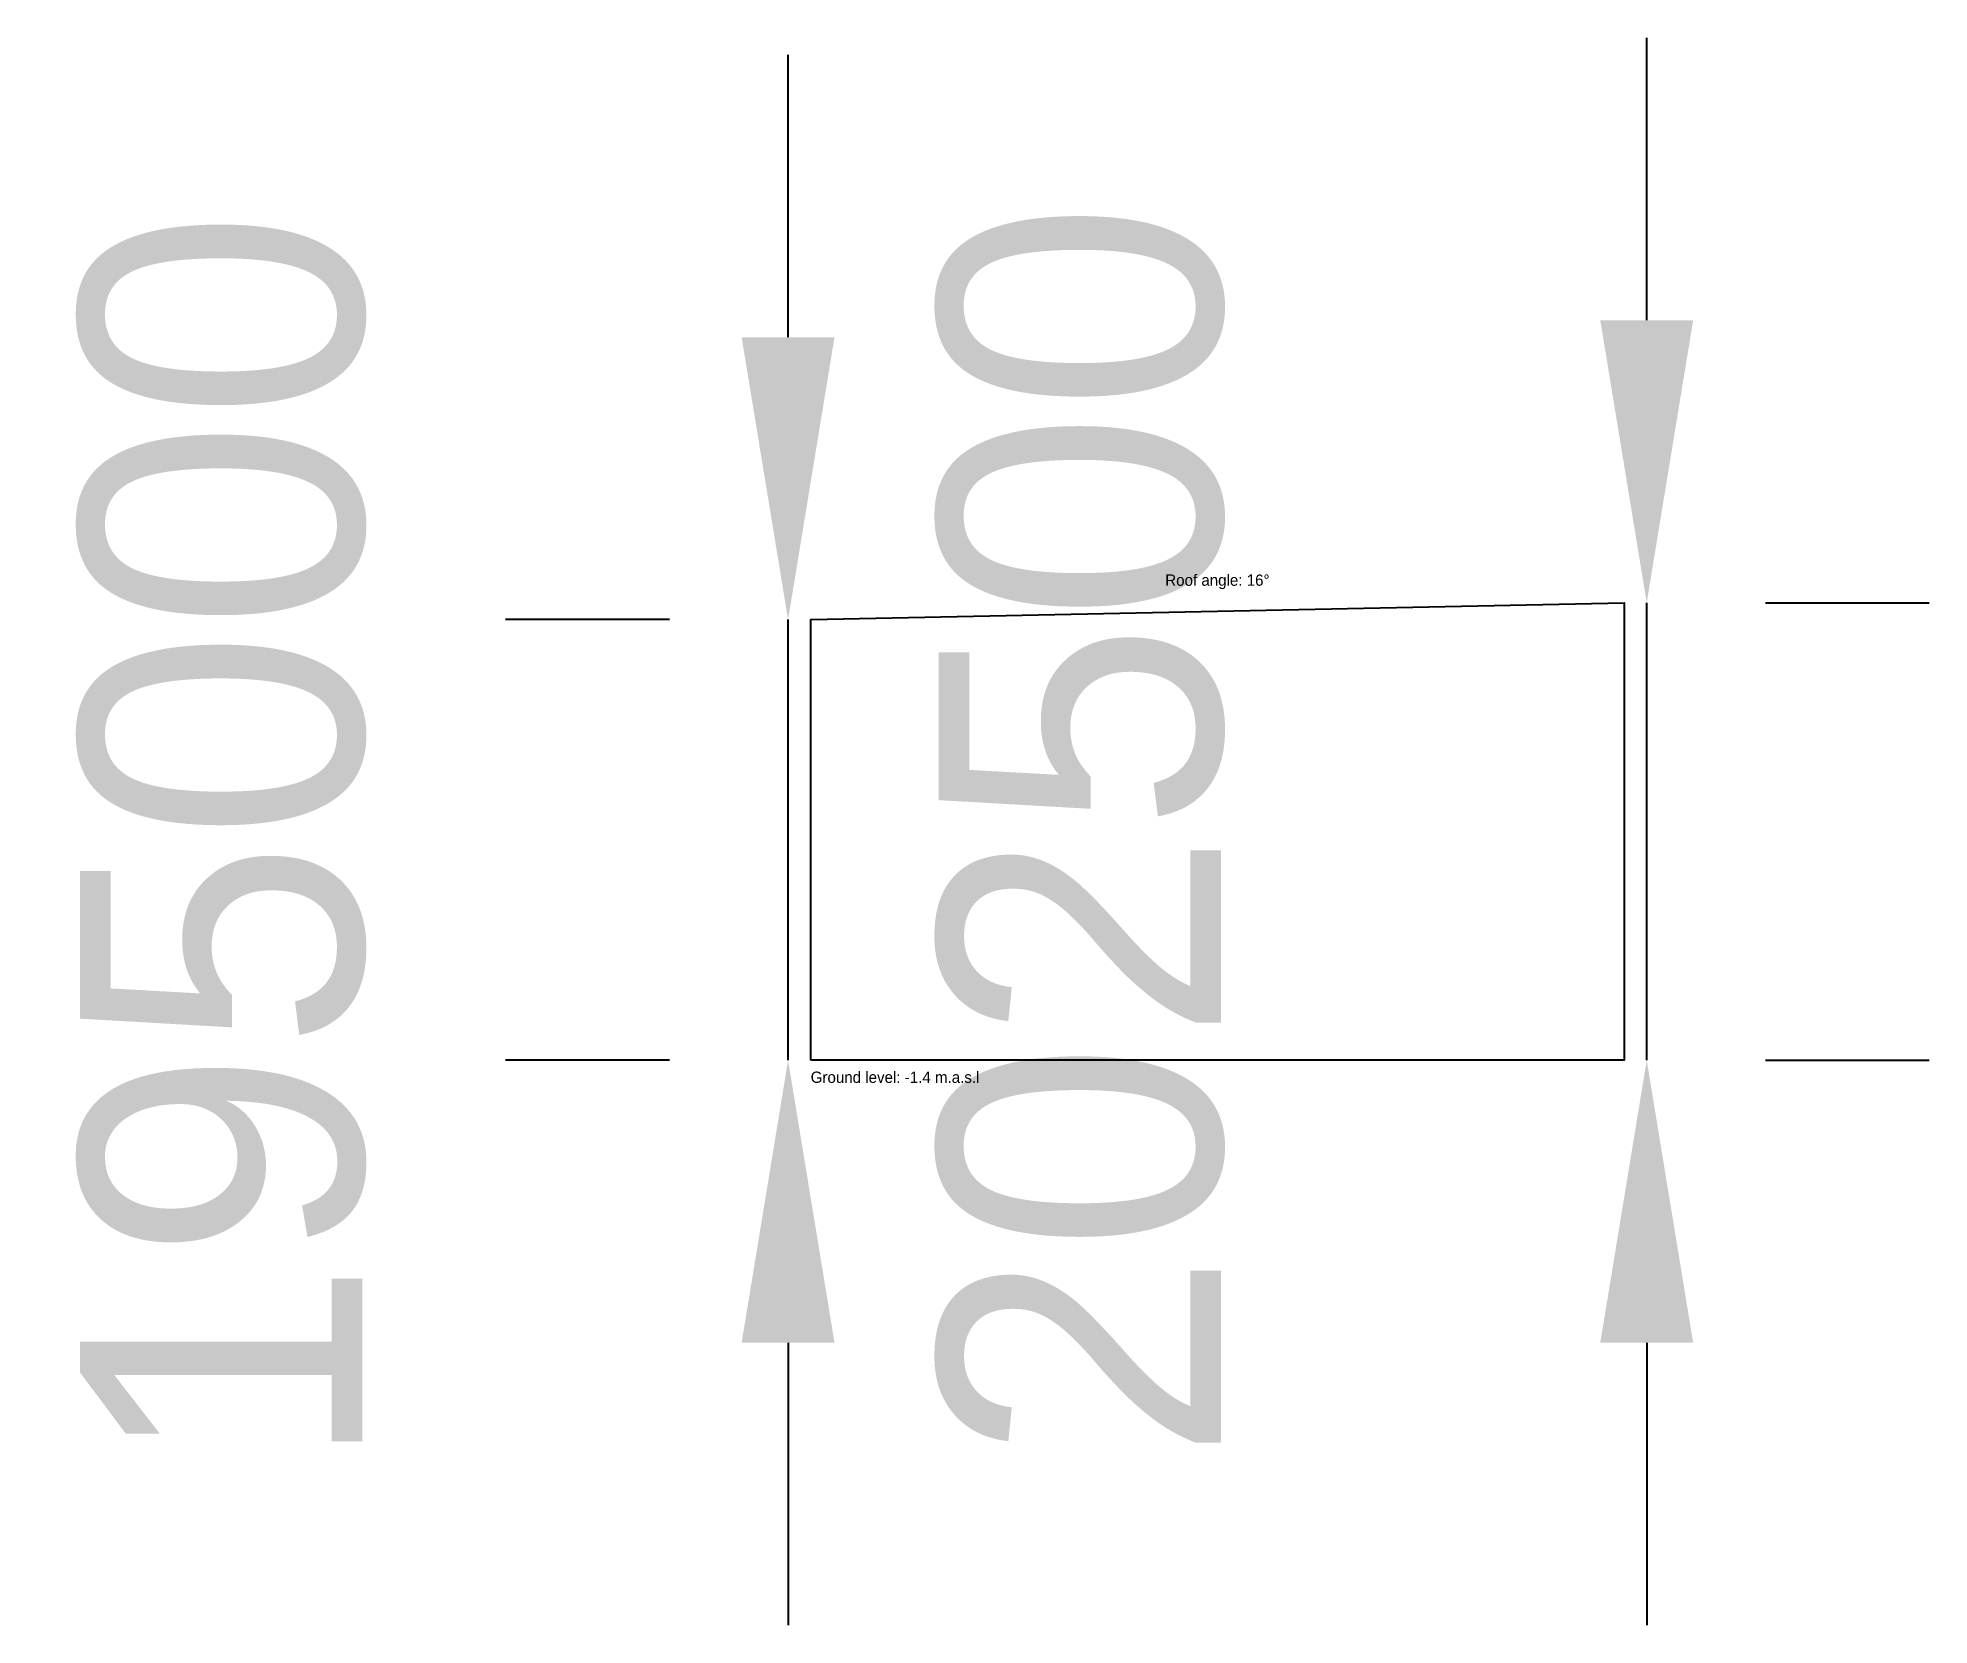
# Model space of a CAD drawing. Header units: millimetres. Extents: x -6841 to 9900, y -6400 to 7650.
import ezdxf
from ezdxf.enums import TextEntityAlignment as Align

# ---------------------------------------------------------------- set-up
doc = ezdxf.new("R2010")
doc.units = ezdxf.units.MM
doc.dimstyles.new('50', dxfattribs={"dimscale": 50, "dimtxt": 50, "dimasz": 50, "dimexe": 50, "dimexo": 25, "dimgap": 25, "dimtad": 1, "dimlfac": 50, "dimrnd": 1, "dimcen": 2.5, "dimclrd": 256, "dimclre": 256, "dimazin": 3, "dimtfac": 1, "dimtmove": 0, "dimatfit": 3})

msp = doc.modelspace()

# ---------------------------------------------------------------- linework, layer by layer
msp.add_lwpolyline([(0, -1400), (0, 2500), (7200, 2650), (7200, -1400), (0, -1400)])

# ---------------------------------------------------------------- texts
msp.add_text('Roof angle: 16°', height=100).set_placement((3600, 2850), align=Align.MIDDLE_CENTER)
msp.add_text('Ground level: -1.4 m.a.s.l', height=100).set_placement((0, -1600))

# ---------------------------------------------------------------- dimensions: what is measured, and where the dimension line sits
for base, p1, p2 in [((7400, -1400), (7200, -1400), (7200, 2650)), ((-200, -1400), (0, -1400), (0, 2500))]:
    msp.add_linear_dim(base=base, p1=p1, p2=p2, angle=90, dimstyle='50', override={"dimscale": 50, "dimlfac": 50}).render()

doc.saveas('drawing.dxf')
